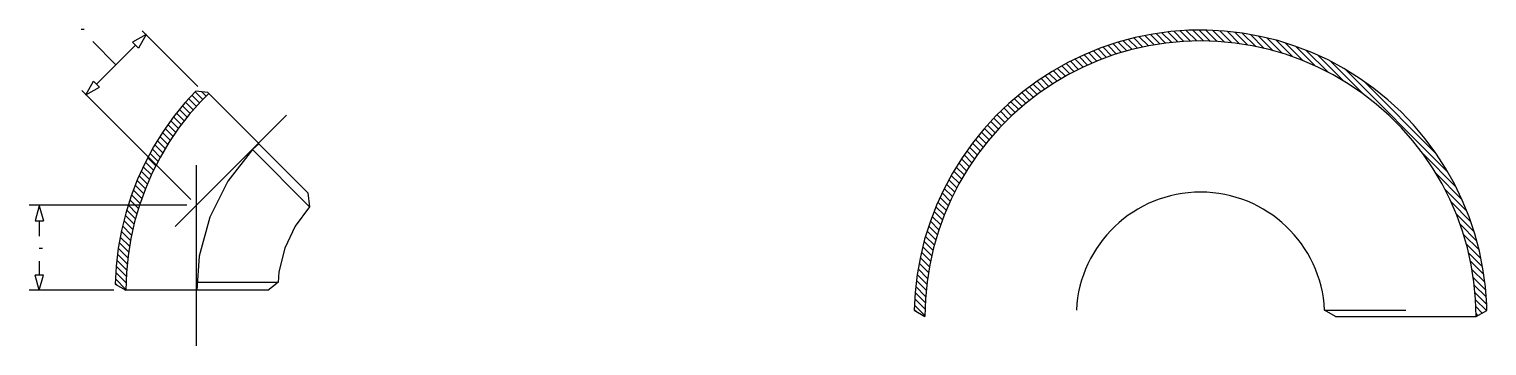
# Model space of a CAD drawing. Extents: x 609 to 2929, y 383 to 887.
import ezdxf

# ---------------------------------------------------------------- set-up
doc = ezdxf.new("R2010")
doc.units = 0
doc.header["$MEASUREMENT"] = 0
doc.layers.add('1', color=7, linetype='CONTINUOUS')
doc.layers.add('CONSTRUCTION_CLASS', color=7, linetype='CONTINUOUS')

msp = doc.modelspace()

# ---------------------------------------------------------------- linework, layer by layer
at = {"layer": '1', "color": 5, "linetype": 'Continuous'}
for p, q in [((691.7, 887.2), (696.7, 887.2)), ((625, 538.9), (630.4, 538.9))]:
    msp.add_line(p, q, dxfattribs=at)
at = {"layer": '1', "color": 7, "linetype": 'Continuous'}
for p, q in [((2425.7, 883.4), (2397.3, 879.5)), ((2454.2, 885.5), (2425.7, 883.4)), ((2482.8, 885.8), (2454.2, 885.5)), ((2511.4, 884.2), (2482.8, 885.8)), ((2539.9, 880.9), (2511.4, 884.2)), ((2341.5, 866.5), (2314.4, 857.4)), ((2369.2, 873.9), (2341.5, 866.5)), ((2390.8, 860.9), (2363.9, 854.9)), ((2397.3, 879.5), (2369.2, 873.9)), ((2418, 865.2), (2390.8, 860.9)), ((2445.4, 867.8), (2418, 865.2)), ((2473, 868.7), (2445.4, 867.8)), ((2500.5, 867.8), (2473, 868.7)), ((2527.9, 865.2), (2500.5, 867.8)), ((2555.2, 860.9), (2527.9, 865.2)), ((2568.1, 875.8), (2539.9, 880.9)), ((2582, 854.9), (2555.2, 860.9)), ((2595.9, 869), (2568.1, 875.8)), ((2623.2, 860.4), (2595.9, 869)), ((2649.9, 850.1), (2623.2, 860.4)), ((2287.9, 846.6), (2262.1, 834.1)), ((2311.5, 837.9), (2286.2, 826.9)), ((2314.4, 857.4), (2287.9, 846.6)), ((2337.4, 847.2), (2311.5, 837.9)), ((2363.9, 854.9), (2337.4, 847.2)), ((2608.5, 847.2), (2582, 854.9)), ((2634.4, 837.9), (2608.5, 847.2)), ((2659.7, 826.9), (2634.4, 837.9)), ((2675.9, 838.2), (2649.9, 850.1)), ((2701.2, 824.6), (2675.9, 838.2)), ((2237.1, 820.1), (2213.1, 804.5)), ((2262.1, 834.1), (2237.1, 820.1)), ((2261.7, 814.4), (2238, 800.4)), ((2286.2, 826.9), (2261.7, 814.4)), ((2684.3, 814.4), (2659.7, 826.9)), ((2708, 800.4), (2684.3, 814.4)), ((2725.5, 809.5), (2701.2, 824.6)), ((2213.1, 804.5), (2190.1, 787.5)), ((2238, 800.4), (2215.2, 784.9)), ((2730.8, 784.9), (2708, 800.4)), ((2748.8, 792.9), (2725.5, 809.5)), ((2771, 774.9), (2748.8, 792.9)), ((856.8, 769.9), (838.7, 747.7)), ((874, 788.6), (856.8, 769.9)), ((881.9, 772.1), (863.7, 751.4)), ((893.3, 786.2), (874, 788.6)), ((894.7, 784.9), (881.9, 772.1)), ((973.7, 705.8), (893.3, 786.2)), ((2168.2, 769), (2147.5, 749.2)), ((2190.1, 787.5), (2168.2, 769)), ((2193.4, 768), (2172.7, 749.8)), ((2215.2, 784.9), (2193.4, 768)), ((2752.5, 768), (2730.8, 784.9)), ((2773.2, 749.8), (2752.5, 768)), ((2792.1, 755.5), (2771, 774.9)), ((838.7, 747.7), (822.1, 724.4)), ((863.7, 751.4), (846.8, 729.7)), ((2147.5, 749.2), (2128.1, 728.1)), ((2172.7, 749.8), (2153.2, 730.3)), ((2792.7, 730.3), (2773.2, 749.8)), ((2811.9, 734.8), (2792.1, 755.5)), ((822.1, 724.4), (807, 700)), ((846.8, 729.7), (831.3, 706.9)), ((2128.1, 728.1), (2110.1, 705.9)), ((2153.2, 730.3), (2135, 709.6)), ((2810.9, 709.6), (2792.7, 730.3)), ((2830.4, 712.9), (2811.9, 734.8)), ((807, 700), (793.5, 674.8)), ((831.3, 706.9), (817.3, 683.1)), ((964.1, 695.9), (924.9, 645.3)), ((964.1, 695.9), (973.8, 705.6)), ((974.5, 705), (964.1, 695.9)), ((1055.3, 604.7), (964.1, 695.9)), ((1052.5, 627), (973.6, 705.9)), ((2110.1, 705.9), (2093.5, 682.6)), ((2135, 709.6), (2118.1, 687.9)), ((2827.8, 687.9), (2810.9, 709.6)), ((2847.4, 689.9), (2830.4, 712.9)), ((793.5, 674.8), (781.5, 648.8)), ((817.3, 683.1), (804.7, 658.6)), ((2093.5, 682.6), (2078.4, 658.2)), ((2118.1, 687.9), (2102.6, 665.1)), ((2843.3, 665.1), (2827.8, 687.9)), ((2863, 665.9), (2847.4, 689.9)), ((804.7, 658.6), (793.8, 633.3)), ((2078.4, 658.2), (2064.8, 633)), ((2102.6, 665.1), (2088.6, 641.4)), ((2857.3, 641.4), (2843.3, 665.1)), ((2877.1, 640.9), (2863, 665.9)), ((781.5, 648.8), (771.3, 622.1)), ((793.8, 633.3), (784.5, 607.4)), ((924.9, 645.3), (896.4, 588)), ((1052.5, 627), (1055.3, 604.7)), ((2064.8, 633), (2052.9, 607)), ((2088.6, 641.4), (2076.1, 616.8)), ((2869.8, 616.8), (2857.3, 641.4)), ((2889.5, 615.1), (2877.1, 640.9)), ((771.3, 622.1), (762.7, 594.7)), ((784.5, 607.4), (776.8, 580.9)), ((1055.3, 604.7), (1032.2, 573.6)), ((2052.9, 607), (2042.6, 580.3)), ((2076.1, 616.8), (2065.2, 591.5)), ((2880.8, 591.5), (2869.8, 616.8)), ((2900.3, 588.6), (2889.5, 615.1)), ((762.7, 594.7), (755.8, 566.9)), ((776.8, 580.9), (770.8, 554)), ((896.4, 588), (879.6, 526.2)), ((2042.6, 580.3), (2034, 552.9)), ((2065.2, 591.5), (2055.8, 565.6)), ((2890.1, 565.6), (2880.8, 591.5)), ((2909.4, 561.5), (2900.3, 588.6)), ((755.8, 566.9), (750.7, 538.8)), ((1032.2, 573.6), (1015.6, 538.6)), ((2055.8, 565.6), (2048.1, 539.1)), ((2897.8, 539.1), (2890.1, 565.6)), ((2916.8, 533.8), (2909.4, 561.5)), ((750.7, 538.8), (747.4, 510.3)), ((770.8, 554), (766.5, 526.8)), ((1015.6, 538.6), (1006.1, 501)), ((2034, 552.9), (2027.2, 525.1)), ((2048.1, 539.1), (2042.1, 512.2)), ((2903.8, 512.2), (2897.8, 539.1)), ((2922.4, 505.7), (2916.8, 533.8)), ((766.5, 526.8), (763.9, 499.4)), ((879.6, 526.2), (875.8, 471.8)), ((2027.2, 525.1), (2022.1, 497)), ((2042.1, 512.2), (2037.8, 485)), ((2908.1, 485), (2903.8, 512.2)), ((747.4, 510.3), (745.9, 481.7)), ((763.9, 499.4), (763, 471.8)), ((1006.1, 501), (1005.3, 484.1)), ((2022.1, 497), (2018.8, 468.5)), ((2926.3, 477.4), (2922.4, 505.7)), ((745.9, 481.7), (763, 471.8)), ((746, 483.2), (749.5, 479.6)), ((875, 471.8), (761.4, 471.8)), ((988, 471.8), (875, 471.8)), ((1005.3, 484.1), (875.2, 484.1)), ((875.2, 481.9), (875.2, 471.9)), ((988.6, 471.8), (1003.8, 483.7)), ((2018.8, 468.5), (2017.3, 439.9)), ((2037.8, 485), (2035.2, 457.6)), ((2910.7, 457.6), (2908.1, 485)), ((2928.4, 448.8), (2926.3, 477.4)), ((2017.3, 441.4), (2020.9, 437.8)), ((2035.2, 457.6), (2034.4, 430.1)), ((2911.6, 430.1), (2910.7, 457.6)), ((2928.5, 439.8), (2928.4, 448.8)), ((2017.3, 439.9), (2034.4, 430.1)), ((2670.5, 440.1), (2799.6, 440.1)), ((2688, 430.1), (2670.5, 440.1)), ((2688, 430.1), (2799.8, 430.1)), ((2799.8, 430.1), (2911.6, 430.1)), ((2911.6, 430.1), (2928.5, 439.8)), ((2928.7, 439.9), (2928.7, 439.9))]:
    msp.add_line(p, q, dxfattribs=at)
at = {"layer": '1', "color": 4, "linetype": 'Continuous'}
for p, q in [((2436.8, 867), (2421, 882.8)), ((2446.5, 867.8), (2430.6, 883.8)), ((2456.8, 868.1), (2440.5, 884.5)), ((2467.1, 868.5), (2450.4, 885.2)), ((2477.7, 868.5), (2460.6, 885.5)), ((2488.6, 868.2), (2471.1, 885.6)), ((2499.6, 867.8), (2481.6, 885.7)), ((2511.2, 866.8), (2492.8, 885.2)), ((2522.9, 865.7), (2504, 884.6)), ((2535.1, 864.1), (2515.4, 883.8)), ((2547.7, 862.1), (2527.4, 882.4)), ((2331.4, 845), (2317.9, 858.6)), ((2339.3, 847.7), (2325.8, 861.2)), ((2347.5, 850.1), (2333.8, 863.9)), ((2355.8, 852.5), (2341.7, 866.5)), ((2364, 854.9), (2350.1, 868.8)), ((2372.7, 856.8), (2358.5, 871)), ((2381.3, 858.8), (2366.8, 873.3)), ((2390, 860.7), (2375.5, 875.2)), ((2399.1, 862.2), (2384.4, 876.9)), ((2408.3, 863.7), (2393.2, 878.7)), ((2417.4, 865.1), (2402.3, 880.2)), ((2427.1, 866.1), (2411.6, 881.5)), ((2560.8, 859.6), (2539.4, 881)), ((2574.4, 856.6), (2552.3, 878.7)), ((2588.7, 853), (2565.3, 876.3)), ((2603.6, 848.6), (2579.1, 873.1)), ((2619.7, 843.2), (2593.2, 869.6)), ((2636.5, 837), (2608.4, 865)), ((2655.2, 828.9), (2624, 860.1)), ((2279, 823.2), (2266.1, 836.1)), ((2286, 826.8), (2273.3, 839.5)), ((2293.4, 830), (2280.4, 843)), ((2300.8, 833.2), (2287.6, 846.4)), ((2308.2, 836.4), (2295.1, 849.5)), ((2315.8, 839.4), (2302.6, 852.6)), ((2323.6, 842.2), (2310.2, 855.7)), ((2676.1, 818.6), (2641.2, 853.5)), ((2700.4, 804.9), (2659.6, 845.7)), ((2731.7, 784.2), (2679.7, 836.1)), ((2238.1, 800.5), (2225.8, 812.8)), ((2244.8, 804.4), (2232.2, 816.9)), ((2251.4, 808.4), (2238.8, 821)), ((2258.1, 812.3), (2245.6, 824.8)), ((2264.9, 816.1), (2252.3, 828.7)), ((2272, 819.6), (2259.1, 832.5)), ((2866.1, 660.3), (2703, 823.5)), ((2207, 778.6), (2194.7, 790.9)), ((2213, 783.2), (2200.8, 795.4)), ((2219.2, 787.6), (2206.9, 799.9)), ((2225.5, 791.9), (2212.9, 804.4)), ((2231.8, 796.2), (2219.4, 808.6)), ((2847.9, 689.1), (2732.7, 804.4)), ((870, 758.7), (857.7, 771)), ((875, 764.3), (862.8, 776.5)), ((880, 769.9), (867.9, 782)), ((885.1, 775.4), (873, 787.5)), ((890.4, 780.7), (883.7, 787.4)), ((2178, 754.5), (2165.8, 766.7)), ((2183.7, 759.4), (2171.4, 771.7)), ((2189.3, 764.4), (2177.2, 776.6)), ((2195, 769.3), (2182.9, 781.4)), ((2201, 773.9), (2188.7, 786.3)), ((851.1, 735.2), (838.7, 747.6)), ((855.7, 741.2), (843.4, 753.5)), ((860.3, 747.1), (848.2, 759.3)), ((865.1, 753), (852.9, 765.2)), ((2156.5, 733.6), (2144.3, 745.7)), ((2161.8, 738.9), (2149.6, 751.1)), ((2167.1, 744.2), (2155, 756.3)), ((2172.4, 749.5), (2160.4, 761.5)), ((833.6, 710.3), (821.1, 722.7)), ((837.9, 716.6), (825.4, 729)), ((842.2, 722.9), (829.9, 735.2)), ((846.5, 729.2), (834.3, 741.4)), ((2136.4, 711.2), (2124.3, 723.4)), ((2141.4, 716.9), (2129.1, 729.2)), ((2146.4, 722.5), (2134.2, 734.7)), ((2151.3, 728.1), (2139.3, 740.2)), ((817.6, 683.8), (805.1, 696.4)), ((821.6, 690.4), (808.9, 703.1)), ((825.5, 697.1), (813, 709.6)), ((829.5, 703.8), (817.1, 716.2)), ((2117.8, 687.4), (2105.6, 699.6)), ((2122.4, 693.4), (2110, 705.8)), ((2127.1, 699.4), (2114.8, 711.7)), ((2131.7, 705.3), (2119.5, 717.5)), ((806.9, 662.7), (793.9, 675.7)), ((810.4, 669.8), (797.6, 682.6)), ((814, 676.8), (801.3, 689.5)), ((2100.8, 662), (2088.4, 674.4)), ((2104.9, 668.5), (2092.5, 680.9)), ((2109.2, 674.8), (2096.8, 687.2)), ((2113.5, 681.1), (2101.2, 693.4)), ((2879, 636.8), (2827.1, 688.8)), ((797, 640.7), (783.9, 653.9)), ((800.2, 648.1), (787.2, 661.2)), ((803.4, 655.6), (790.6, 668.4)), ((2089, 642), (2076.4, 654.6)), ((2092.9, 648.7), (2080.3, 661.3)), ((2096.9, 655.3), (2084.4, 667.8)), ((2888.9, 616.3), (2847.8, 657.5)), ((788.2, 617.7), (774.8, 631.2)), ((791, 625.5), (777.7, 638.8)), ((793.8, 633.3), (780.7, 646.5)), ((2074.8, 613.8), (2061.9, 626.6)), ((2078.2, 620.9), (2065.3, 633.9)), ((2081.8, 628), (2069, 640.8)), ((2085.4, 635), (2072.7, 647.7)), ((2896.4, 598.3), (2861.5, 633.2)), ((780.5, 593.6), (766.7, 607.5)), ((782.9, 601.9), (769.2, 615.5)), ((785.4, 609.9), (771.8, 623.5)), ((2065.2, 591.6), (2052, 604.7)), ((2068.4, 599), (2055.2, 612.1)), ((2071.6, 606.4), (2058.6, 619.4)), ((2902.8, 581.3), (2871.8, 612.3)), ((774, 568.3), (759.7, 582.6)), ((775.9, 577), (761.8, 591.1)), ((778.1, 585.4), (764.1, 599.4)), ((2056.8, 568.2), (2043.2, 581.7)), ((2059.6, 576), (2046.1, 589.4)), ((2062.4, 583.8), (2049.1, 597)), ((2908.1, 565.3), (2879.9, 593.6)), ((770.3, 550.8), (755.6, 565.5)), ((772, 559.7), (757.6, 574.1)), ((2049.5, 543.6), (2035.5, 557.6)), ((2051.8, 551.9), (2038, 565.7)), ((2054.2, 560.1), (2040.6, 573.7)), ((2912.3, 550.5), (2886.1, 576.8)), ((2916.2, 536), (2891.5, 560.7)), ((766.1, 523.2), (750.7, 538.6)), ((767.4, 532.5), (752.3, 547.6)), ((768.8, 541.7), (754, 556.5)), ((2045.3, 526.5), (2031.1, 540.8)), ((2047.3, 535.2), (2033.2, 549.3)), ((2919.1, 522.6), (2895.9, 545.8)), ((764.3, 503.8), (748.5, 519.6)), ((765.2, 513.5), (749.6, 529.1)), ((2040.2, 499.9), (2025.3, 514.7)), ((2041.6, 509), (2026.9, 523.7)), ((2043.4, 517.9), (2029, 532.3)), ((2921.7, 509.3), (2899.5, 531.5)), ((2923.7, 496.7), (2902.5, 517.9)), ((763, 473.2), (746.3, 489.9)), ((763.4, 483.5), (746.9, 500)), ((763.7, 493.8), (747.4, 510)), ((2036.6, 471.7), (2021, 487.3)), ((2037.5, 481.4), (2022.1, 496.8)), ((2038.7, 490.7), (2023.7, 505.8)), ((2925.3, 484.5), (2905, 504.8)), ((2926.7, 472.5), (2907, 492.2)), ((2035.1, 452), (2018.8, 468.3)), ((2035.6, 462), (2019.9, 477.8)), ((2927.5, 461.1), (2908.6, 480)), ((2928.3, 449.7), (2909.7, 468.3)), ((2034.4, 431.4), (2017.7, 448.1)), ((2034.7, 441.7), (2018.2, 458.2)), ((2927.9, 439.5), (2910.7, 456.6)), ((2921.2, 435.6), (2911.1, 445.7)), ((2914.4, 431.7), (2911.4, 434.7))]:
    msp.add_line(p, q, dxfattribs=at)
at = {"layer": '1', "color": 3, "linetype": 'Continuous'}
for p, q in [((747.1, 830.7), (710.4, 867.4)), ((716, 799.7), (778.1, 861.8)), ((794.9, 878.5), (773.5, 866.4)), ((773.5, 866.4), (782.8, 857.1)), ((794.9, 878.5), (782.8, 857.1)), ((866.1, 616), (692.5, 789.6)), ((699.3, 782.9), (711.4, 804.3)), ((699.3, 782.9), (720.7, 795)), ((720.7, 795), (711.4, 804.3)), ((841.4, 573.4), (1018.4, 750.5)), ((875, 383.4), (875, 671.1)), ((860.1, 607.1), (608.9, 607.1)), ((625, 606), (618.4, 582.3)), ((625, 606), (631.6, 582.3)), ((618.4, 582.3), (631.6, 582.3)), ((625, 582.3), (625, 558)), ((625, 518), (625, 495.6)), ((625, 471.8), (618.4, 495.6)), ((631.6, 495.6), (618.4, 495.6)), ((625, 471.8), (631.6, 495.6)), ((743.9, 471.8), (608.9, 471.8))]:
    msp.add_line(p, q, dxfattribs=at)
at = {"layer": '1', "color": 7, "linetype": 'Continuous'}
msp.add_arc((2473, 430.1), 197.8, 2.9221, 177.0779, dxfattribs=at)
at = {"layer": 'CONSTRUCTION_CLASS', "color": 3, "linetype": 'Continuous'}
msp.add_line((877.6, 795.9), (788.9, 884.5), dxfattribs=at)

doc.saveas('drawing.dxf')
